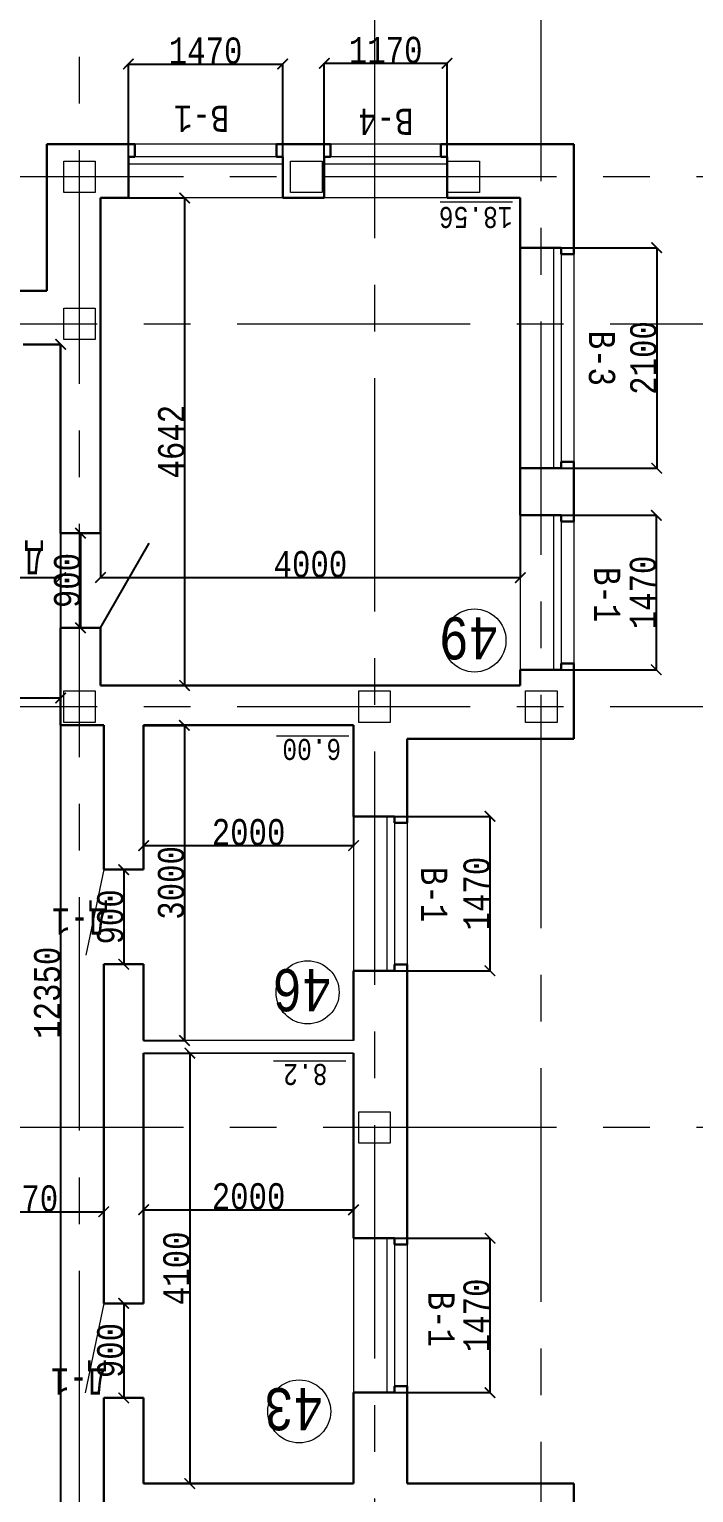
# Model space of a CAD drawing. Header units: millimetres. Extents: x -689206 to 4969298, y -1019800 to 703299.
# Drawn here: x -81003 to -74672, y -580746 to -566811 of the extents above; entities that cross this region are included whole.
import ezdxf

# ---------------------------------------------------------------- set-up
doc = ezdxf.new("R2010")
doc.units = ezdxf.units.MM
doc.linetypes.add('осеваяX2', pattern=[101.6, 63.5, -12.7, 12.7, -12.7])
for name, color, linetype, lineweight in [('несущие', 7, 'Continuous', 30), ('ОКНА', 250, 'Continuous', 20), ('ПЕРЕГОРОДКИ', 252, 'Continuous', 9), ('РАЗМЕРЫ', 7, 'Continuous', 9), ('стены', 7, 'Continuous', 20)]:
    doc.layers.add(name, color=color, linetype=linetype, lineweight=lineweight)
doc.layers.add('четотам', color=7, linetype='Continuous')
doc.styles.add('Аннотативный', font='isocteur.ttf', dxfattribs={"width": 0.7, "height": 250})
doc.dimstyles.new('Аннотативный', dxfattribs={"dimscale": 0, "dimtxt": 250, "dimasz": 100, "dimexe": 1.25, "dimexo": 0.625, "dimtad": 1, "dimdec": 0, "dimtxsty": 'Аннотативный', "dimblk": 'ARCHTICK', "dimcen": 2.5, "dimadec": 0, "dimazin": 0, "dimtfac": 1, "dimtdec": 0, "dimtmove": 0, "dimatfit": 3, "dimfxl": 1, "dimarcsym": 0})

# ---------------------------------------------------------------- blocks, each defined once
blk = doc.blocks.new('_ArchTick')
at = {"color": 0, "linetype": 'ByBlock', "const_width": 0.15}
blk.add_lwpolyline([(-0.5, -0.5), (0.5, 0.5)], dxfattribs=at)
blk = doc.blocks.new('*D3364')
at = {"layer": 'Defpoints', "color": 0, "lineweight": 0, "transparency": 16777216}
for p in [(-79913, -573439), (-79913, -576439), (-79524, -576439)]:
    blk.add_point(p, dxfattribs=at)
at = {"layer": 'стены', "color": 0, "lineweight": -2, "transparency": 16777216}
for p, q in [((-79913, -573439), (-79523, -573439)), ((-79524, -573439), (-79524, -576439)), ((-79913, -576439), (-79523, -576439))]:
    blk.add_line(p, q, dxfattribs=at)
at = {"layer": 'стены', "color": 0, "lineweight": -2, "transparency": 16777216, "xscale": 100, "yscale": 100, "zscale": 100}
for p, rotation in [((-79524, -573439), 90), ((-79524, -576439), 270)]:
    blk.add_blockref('_ArchTick', p, dxfattribs=dict(at, rotation=rotation))
at = {"layer": 'стены', "color": 0, "lineweight": 5, "transparency": 16777216, "insert": (-79650, -574939), "char_height": 250, "attachment_point": 5, "rotation": 90, "style": 'Аннотативный'}
blk.add_mtext('3000', dxfattribs=at)
blk = doc.blocks.new('*D3356')
at = {"layer": 'Defpoints', "color": 0, "lineweight": 0, "transparency": 16777216}
for p in [(-79913, -576559), (-79913, -580659), (-79473, -580659)]:
    blk.add_point(p, dxfattribs=at)
at = {"layer": 'стены', "color": 0, "lineweight": -2, "transparency": 16777216}
for p, q in [((-79913, -576559), (-79472, -576559)), ((-79473, -576559), (-79473, -580659)), ((-79913, -580659), (-79472, -580659))]:
    blk.add_line(p, q, dxfattribs=at)
at = {"layer": 'стены', "color": 0, "lineweight": -2, "transparency": 16777216, "xscale": 100, "yscale": 100, "zscale": 100}
for p, rotation in [((-79473, -576559), 90), ((-79473, -580659), 270)]:
    blk.add_blockref('_ArchTick', p, dxfattribs=dict(at, rotation=rotation))
at = {"layer": 'стены', "color": 0, "lineweight": 5, "transparency": 16777216, "insert": (-79599, -578609), "char_height": 250, "attachment_point": 5, "rotation": 90, "style": 'Аннотативный'}
blk.add_mtext('4100', dxfattribs=at)
blk = doc.blocks.new('*D3357')
at = {"layer": 'Defpoints', "color": 0, "lineweight": 0, "transparency": 16777216}
for p in [(-79913, -576559), (-77913, -576559), (-77913, -578051)]:
    blk.add_point(p, dxfattribs=at)
at = {"layer": 'стены', "color": 0, "lineweight": -2, "transparency": 16777216}
for p, q in [((-79913, -576559), (-79913, -578052)), ((-77913, -576559), (-77913, -578052)), ((-79913, -578051), (-77913, -578051))]:
    blk.add_line(p, q, dxfattribs=at)
at = {"layer": 'стены', "color": 0, "lineweight": -2, "transparency": 16777216, "xscale": 100, "yscale": 100, "zscale": 100, "rotation": 180}
blk.add_blockref('_ArchTick', (-79913, -578051), dxfattribs=at)
at = {"layer": 'стены', "color": 0, "lineweight": -2, "transparency": 16777216, "xscale": 100, "yscale": 100, "zscale": 100}
blk.add_blockref('_ArchTick', (-77913, -578051), dxfattribs=at)
at = {"layer": 'стены', "color": 0, "lineweight": 5, "transparency": 16777216, "insert": (-78913, -577925), "char_height": 250, "attachment_point": 5, "style": 'Аннотативный'}
blk.add_mtext('2000', dxfattribs=at)
blk = doc.blocks.new('*D3358')
at = {"layer": 'Defpoints', "color": 0, "lineweight": 0, "transparency": 16777216}
for p in [(-81863, -576699), (-80293, -576699), (-80293, -578070)]:
    blk.add_point(p, dxfattribs=at)
at = {"layer": 'стены', "color": 0, "lineweight": -2, "transparency": 16777216}
for p, q in [((-81863, -576699), (-81863, -578072)), ((-80293, -576699), (-80293, -578072)), ((-81863, -578070), (-80293, -578070))]:
    blk.add_line(p, q, dxfattribs=at)
at = {"layer": 'стены', "color": 0, "lineweight": -2, "transparency": 16777216, "xscale": 100, "yscale": 100, "zscale": 100, "rotation": 180}
blk.add_blockref('_ArchTick', (-81863, -578070), dxfattribs=at)
at = {"layer": 'стены', "color": 0, "lineweight": -2, "transparency": 16777216, "xscale": 100, "yscale": 100, "zscale": 100}
blk.add_blockref('_ArchTick', (-80293, -578070), dxfattribs=at)
at = {"layer": 'стены', "color": 0, "lineweight": 5, "transparency": 16777216, "insert": (-81078, -577945), "char_height": 250, "attachment_point": 5, "style": 'Аннотативный'}
blk.add_mtext('1570', dxfattribs=at)
blk = doc.blocks.new('*D3359')
at = {"layer": 'Defpoints', "color": 0, "lineweight": 0, "transparency": 16777216}
for p in [(-83613, -571535), (-80704, -571535), (-80704, -572032)]:
    blk.add_point(p, dxfattribs=at)
at = {"layer": 'стены', "color": 0, "lineweight": -2, "transparency": 16777216}
for p, q in [((-83613, -571536), (-83613, -572033)), ((-80704, -571536), (-80704, -572033)), ((-83613, -572032), (-80704, -572032))]:
    blk.add_line(p, q, dxfattribs=at)
at = {"layer": 'стены', "color": 0, "lineweight": -2, "transparency": 16777216, "xscale": 100, "yscale": 100, "zscale": 100, "rotation": 180}
blk.add_blockref('_ArchTick', (-83613, -572032), dxfattribs=at)
at = {"layer": 'стены', "color": 0, "lineweight": -2, "transparency": 16777216, "xscale": 100, "yscale": 100, "zscale": 100}
blk.add_blockref('_ArchTick', (-80704, -572032), dxfattribs=at)
at = {"layer": 'стены', "color": 0, "lineweight": 5, "transparency": 16777216, "insert": (-82159, -571906), "char_height": 250, "attachment_point": 5, "style": 'Аннотативный'}
blk.add_mtext('2910', dxfattribs=at)
blk = doc.blocks.new('*D3361')
at = {"layer": 'Defpoints', "color": 0, "lineweight": 0, "transparency": 16777216}
for p in [(-80514, -571610), (-80514, -572510), (-80514, -572510)]:
    blk.add_point(p, dxfattribs=at)
at = {"layer": 'стены', "color": 0, "lineweight": -2, "transparency": 16777216}
for p, q in [((-80515, -571610), (-80515, -571610)), ((-80514, -571610), (-80514, -572510)), ((-80515, -572510), (-80515, -572510))]:
    blk.add_line(p, q, dxfattribs=at)
at = {"layer": 'стены', "color": 0, "lineweight": -2, "transparency": 16777216, "xscale": 100, "yscale": 100, "zscale": 100}
for p, rotation in [((-80514, -571610), 90), ((-80514, -572510), 270)]:
    blk.add_blockref('_ArchTick', p, dxfattribs=dict(at, rotation=rotation))
at = {"layer": 'стены', "color": 0, "lineweight": 5, "transparency": 16777216, "insert": (-80640, -572060), "char_height": 250, "attachment_point": 5, "rotation": 90, "style": 'Аннотативный'}
blk.add_mtext('900', dxfattribs=at)
blk = doc.blocks.new('*D3362')
at = {"layer": 'Defpoints', "color": 0, "lineweight": 0, "transparency": 16777216}
for p in [(-80704, -572799), (-86733, -572929), (-80704, -573178)]:
    blk.add_point(p, dxfattribs=at)
at = {"layer": 'стены', "color": 0, "lineweight": -2, "transparency": 16777216}
for p, q in [((-80704, -572799), (-80704, -573179)), ((-86733, -572929), (-86733, -573179)), ((-86733, -573178), (-80704, -573178))]:
    blk.add_line(p, q, dxfattribs=at)
at = {"layer": 'стены', "color": 0, "lineweight": -2, "transparency": 16777216, "xscale": 100, "yscale": 100, "zscale": 100, "rotation": 180}
blk.add_blockref('_ArchTick', (-86733, -573178), dxfattribs=at)
at = {"layer": 'стены', "color": 0, "lineweight": -2, "transparency": 16777216, "xscale": 100, "yscale": 100, "zscale": 100}
blk.add_blockref('_ArchTick', (-80704, -573178), dxfattribs=at)
at = {"layer": 'стены', "color": 0, "lineweight": 5, "transparency": 16777216, "insert": (-83719, -573052), "char_height": 250, "attachment_point": 5, "style": 'Аннотативный'}
blk.add_mtext('6030', dxfattribs=at)
blk = doc.blocks.new('*D3355')
at = {"layer": 'Defpoints', "color": 0, "lineweight": 0, "transparency": 16777216}
for p in [(-80883, -569811), (-80883, -582159), (-80704, -582159)]:
    blk.add_point(p, dxfattribs=at)
at = {"layer": 'РАЗМЕРЫ', "color": 0, "lineweight": -2, "transparency": 16777216}
for p, q in [((-80882, -569811), (-80703, -569811)), ((-80704, -569811), (-80704, -582159)), ((-80882, -582159), (-80703, -582159))]:
    blk.add_line(p, q, dxfattribs=at)
at = {"layer": 'РАЗМЕРЫ', "color": 0, "lineweight": -2, "transparency": 16777216, "xscale": 100, "yscale": 100, "zscale": 100}
for p, rotation in [((-80704, -569811), 90), ((-80704, -582159), 270)]:
    blk.add_blockref('_ArchTick', p, dxfattribs=dict(at, rotation=rotation))
at = {"layer": 'РАЗМЕРЫ', "color": 0, "lineweight": 5, "transparency": 16777216, "insert": (-80830, -575985), "char_height": 250, "attachment_point": 5, "rotation": 90, "style": 'Аннотативный'}
blk.add_mtext('12350', dxfattribs=at)
blk = doc.blocks.new('*D3419')
at = {"layer": 'Defpoints', "color": 0, "linetype": 'ByBlock', "lineweight": 0, "transparency": 16777216}
for p in [(-78588, -567142), (-80058, -568417), (-78588, -568417)]:
    blk.add_point(p, dxfattribs=at)
at = {"layer": 'РАЗМЕРЫ', "color": 0, "linetype": 'ByBlock', "lineweight": -2, "transparency": 16777216}
for p, q in [((-80058, -568416), (-80058, -567141)), ((-80058, -567142), (-78588, -567142)), ((-78588, -568416), (-78588, -567141))]:
    blk.add_line(p, q, dxfattribs=at)
at = {"layer": 'РАЗМЕРЫ', "color": 0, "linetype": 'ByBlock', "lineweight": -2, "transparency": 16777216, "xscale": 100, "yscale": 100, "zscale": 100, "rotation": 180}
blk.add_blockref('_ArchTick', (-80058, -567142), dxfattribs=at)
at = {"layer": 'РАЗМЕРЫ', "color": 0, "linetype": 'ByBlock', "lineweight": -2, "transparency": 16777216, "xscale": 100, "yscale": 100, "zscale": 100}
blk.add_blockref('_ArchTick', (-78588, -567142), dxfattribs=at)
at = {"layer": 'РАЗМЕРЫ', "color": 0, "linetype": 'ByBlock', "lineweight": 5, "transparency": 16777216, "insert": (-79323, -567016), "char_height": 250, "attachment_point": 5, "style": 'Аннотативный'}
blk.add_mtext('1470', dxfattribs=at)
blk = doc.blocks.new('*D3420')
at = {"layer": 'Defpoints', "color": 0, "linetype": 'ByBlock', "lineweight": 0, "transparency": 16777216}
for p in [(-77022, -567135), (-78192, -568417), (-77022, -568417)]:
    blk.add_point(p, dxfattribs=at)
at = {"layer": 'РАЗМЕРЫ', "color": 0, "linetype": 'ByBlock', "lineweight": -2, "transparency": 16777216}
for p, q in [((-78192, -568416), (-78192, -567134)), ((-78192, -567135), (-77022, -567135)), ((-77022, -568416), (-77022, -567134))]:
    blk.add_line(p, q, dxfattribs=at)
at = {"layer": 'РАЗМЕРЫ', "color": 0, "linetype": 'ByBlock', "lineweight": -2, "transparency": 16777216, "xscale": 100, "yscale": 100, "zscale": 100, "rotation": 180}
blk.add_blockref('_ArchTick', (-78192, -567135), dxfattribs=at)
at = {"layer": 'РАЗМЕРЫ', "color": 0, "linetype": 'ByBlock', "lineweight": -2, "transparency": 16777216, "xscale": 100, "yscale": 100, "zscale": 100}
blk.add_blockref('_ArchTick', (-77022, -567135), dxfattribs=at)
at = {"layer": 'РАЗМЕРЫ', "color": 0, "linetype": 'ByBlock', "lineweight": 5, "transparency": 16777216, "insert": (-77607, -567010), "char_height": 250, "attachment_point": 5, "style": 'Аннотативный'}
blk.add_mtext('1170', dxfattribs=at)
blk = doc.blocks.new('*D3421')
at = {"layer": 'Defpoints', "color": 0, "linetype": 'ByBlock', "lineweight": 0, "transparency": 16777216}
for p in [(-76324, -568891), (-76324, -570991), (-75024, -570991)]:
    blk.add_point(p, dxfattribs=at)
at = {"layer": 'РАЗМЕРЫ', "color": 0, "linetype": 'ByBlock', "lineweight": -2, "transparency": 16777216}
for p, q in [((-76323, -568891), (-75023, -568891)), ((-75024, -568891), (-75024, -570991)), ((-76323, -570991), (-75023, -570991))]:
    blk.add_line(p, q, dxfattribs=at)
at = {"layer": 'РАЗМЕРЫ', "color": 0, "linetype": 'ByBlock', "lineweight": -2, "transparency": 16777216, "xscale": 100, "yscale": 100, "zscale": 100}
for p, rotation in [((-75024, -568891), 90), ((-75024, -570991), 270)]:
    blk.add_blockref('_ArchTick', p, dxfattribs=dict(at, rotation=rotation))
at = {"layer": 'РАЗМЕРЫ', "color": 0, "linetype": 'ByBlock', "lineweight": 5, "transparency": 16777216, "insert": (-75150, -569941), "char_height": 250, "attachment_point": 5, "rotation": 90, "style": 'Аннотативный'}
blk.add_mtext('2100', dxfattribs=at)
blk = doc.blocks.new('*D3422')
at = {"layer": 'Defpoints', "color": 0, "linetype": 'ByBlock', "lineweight": 0, "transparency": 16777216}
for p in [(-76324, -571439), (-76324, -572909), (-75029, -572909)]:
    blk.add_point(p, dxfattribs=at)
at = {"layer": 'РАЗМЕРЫ', "color": 0, "linetype": 'ByBlock', "lineweight": -2, "transparency": 16777216}
for p, q in [((-76323, -571439), (-75027, -571439)), ((-75029, -571439), (-75029, -572909)), ((-76323, -572909), (-75027, -572909))]:
    blk.add_line(p, q, dxfattribs=at)
at = {"layer": 'РАЗМЕРЫ', "color": 0, "linetype": 'ByBlock', "lineweight": -2, "transparency": 16777216, "xscale": 100, "yscale": 100, "zscale": 100}
for p, rotation in [((-75029, -571439), 90), ((-75029, -572909), 270)]:
    blk.add_blockref('_ArchTick', p, dxfattribs=dict(at, rotation=rotation))
at = {"layer": 'РАЗМЕРЫ', "color": 0, "linetype": 'ByBlock', "lineweight": 5, "transparency": 16777216, "insert": (-75154, -572174), "char_height": 250, "attachment_point": 5, "rotation": 90, "style": 'Аннотативный'}
blk.add_mtext('1470', dxfattribs=at)
blk = doc.blocks.new('*D3425')
at = {"layer": 'Defpoints', "color": 0, "linetype": 'ByBlock', "lineweight": 0, "transparency": 16777216}
for p in [(-80324, -568417), (-80324, -573059), (-79523, -573059)]:
    blk.add_point(p, dxfattribs=at)
at = {"layer": 'РАЗМЕРЫ', "color": 0, "linetype": 'ByBlock', "lineweight": -2, "transparency": 16777216}
for p, q in [((-80323, -568417), (-79522, -568417)), ((-79523, -568417), (-79523, -573059)), ((-80323, -573059), (-79522, -573059))]:
    blk.add_line(p, q, dxfattribs=at)
at = {"layer": 'РАЗМЕРЫ', "color": 0, "linetype": 'ByBlock', "lineweight": -2, "transparency": 16777216, "xscale": 100, "yscale": 100, "zscale": 100}
for p, rotation in [((-79523, -568417), 90), ((-79523, -573059), 270)]:
    blk.add_blockref('_ArchTick', p, dxfattribs=dict(at, rotation=rotation))
at = {"layer": 'РАЗМЕРЫ', "color": 0, "linetype": 'ByBlock', "lineweight": 5, "transparency": 16777216, "insert": (-79648, -570738), "char_height": 250, "attachment_point": 5, "rotation": 90, "style": 'Аннотативный'}
blk.add_mtext('4642', dxfattribs=at)
blk = doc.blocks.new('*D3426')
at = {"layer": 'Defpoints', "color": 0, "linetype": 'ByBlock', "lineweight": 0, "transparency": 16777216}
for p in [(-80324, -568417), (-76324, -568417), (-76324, -572032)]:
    blk.add_point(p, dxfattribs=at)
at = {"layer": 'РАЗМЕРЫ', "color": 0, "linetype": 'ByBlock', "lineweight": -2, "transparency": 16777216}
for p, q in [((-80324, -568417), (-80324, -572033)), ((-76324, -568417), (-76324, -572033)), ((-80324, -572032), (-76324, -572032))]:
    blk.add_line(p, q, dxfattribs=at)
at = {"layer": 'РАЗМЕРЫ', "color": 0, "linetype": 'ByBlock', "lineweight": -2, "transparency": 16777216, "xscale": 100, "yscale": 100, "zscale": 100, "rotation": 180}
blk.add_blockref('_ArchTick', (-80324, -572032), dxfattribs=at)
at = {"layer": 'РАЗМЕРЫ', "color": 0, "linetype": 'ByBlock', "lineweight": -2, "transparency": 16777216, "xscale": 100, "yscale": 100, "zscale": 100}
blk.add_blockref('_ArchTick', (-76324, -572032), dxfattribs=at)
at = {"layer": 'РАЗМЕРЫ', "color": 0, "linetype": 'ByBlock', "lineweight": 13, "transparency": 16777216, "insert": (-78324, -571906), "char_height": 250, "attachment_point": 5, "style": 'Аннотативный'}
blk.add_mtext('4000', dxfattribs=at)
blk = doc.blocks.new('*D3427')
at = {"layer": 'Defpoints', "color": 0, "linetype": 'ByBlock', "lineweight": 0, "transparency": 16777216}
for p in [(-77913, -574306), (-77913, -575776), (-76613, -575776)]:
    blk.add_point(p, dxfattribs=at)
at = {"layer": 'РАЗМЕРЫ', "color": 0, "linetype": 'ByBlock', "lineweight": -2, "transparency": 16777216}
for p, q in [((-77913, -574306), (-76612, -574306)), ((-76613, -574306), (-76613, -575776)), ((-77913, -575776), (-76612, -575776))]:
    blk.add_line(p, q, dxfattribs=at)
at = {"layer": 'РАЗМЕРЫ', "color": 0, "linetype": 'ByBlock', "lineweight": -2, "transparency": 16777216, "xscale": 100, "yscale": 100, "zscale": 100}
for p, rotation in [((-76613, -574306), 90), ((-76613, -575776), 270)]:
    blk.add_blockref('_ArchTick', p, dxfattribs=dict(at, rotation=rotation))
at = {"layer": 'РАЗМЕРЫ', "color": 0, "linetype": 'ByBlock', "lineweight": 5, "transparency": 16777216, "insert": (-76739, -575041), "char_height": 250, "attachment_point": 5, "rotation": 90, "style": 'Аннотативный'}
blk.add_mtext('1470', dxfattribs=at)
blk = doc.blocks.new('*D3428')
at = {"layer": 'Defpoints', "color": 0, "linetype": 'ByBlock', "lineweight": 0, "transparency": 16777216}
for p in [(-79913, -573439), (-77913, -573439), (-77913, -574584)]:
    blk.add_point(p, dxfattribs=at)
at = {"layer": 'РАЗМЕРЫ', "color": 0, "linetype": 'ByBlock', "lineweight": -2, "transparency": 16777216}
for p, q in [((-79913, -573439), (-79913, -574585)), ((-77913, -573439), (-77913, -574585)), ((-79913, -574584), (-77913, -574584))]:
    blk.add_line(p, q, dxfattribs=at)
at = {"layer": 'РАЗМЕРЫ', "color": 0, "linetype": 'ByBlock', "lineweight": -2, "transparency": 16777216, "xscale": 100, "yscale": 100, "zscale": 100, "rotation": 180}
blk.add_blockref('_ArchTick', (-79913, -574584), dxfattribs=at)
at = {"layer": 'РАЗМЕРЫ', "color": 0, "linetype": 'ByBlock', "lineweight": -2, "transparency": 16777216, "xscale": 100, "yscale": 100, "zscale": 100}
blk.add_blockref('_ArchTick', (-77913, -574584), dxfattribs=at)
at = {"layer": 'РАЗМЕРЫ', "color": 0, "linetype": 'ByBlock', "lineweight": 5, "transparency": 16777216, "insert": (-78913, -574458), "char_height": 250, "attachment_point": 5, "style": 'Аннотативный'}
blk.add_mtext('2000', dxfattribs=at)
blk = doc.blocks.new('*D3429')
at = {"layer": 'Defpoints', "color": 0, "linetype": 'ByBlock', "lineweight": 0, "transparency": 16777216}
for p in [(-77913, -578322), (-77913, -579792), (-76613, -579792)]:
    blk.add_point(p, dxfattribs=at)
at = {"layer": 'РАЗМЕРЫ', "color": 0, "linetype": 'ByBlock', "lineweight": -2, "transparency": 16777216}
for p, q in [((-77913, -578322), (-76612, -578322)), ((-76613, -578322), (-76613, -579792)), ((-77913, -579792), (-76612, -579792))]:
    blk.add_line(p, q, dxfattribs=at)
at = {"layer": 'РАЗМЕРЫ', "color": 0, "linetype": 'ByBlock', "lineweight": -2, "transparency": 16777216, "xscale": 100, "yscale": 100, "zscale": 100}
for p, rotation in [((-76613, -578322), 90), ((-76613, -579792), 270)]:
    blk.add_blockref('_ArchTick', p, dxfattribs=dict(at, rotation=rotation))
at = {"layer": 'РАЗМЕРЫ', "color": 0, "linetype": 'ByBlock', "lineweight": 5, "transparency": 16777216, "insert": (-76739, -579057), "char_height": 250, "attachment_point": 5, "rotation": 90, "style": 'Аннотативный'}
blk.add_mtext('1470', dxfattribs=at)
blk = doc.blocks.new('*D3456')
at = {"layer": 'Defpoints', "color": 0, "linetype": 'ByBlock', "lineweight": 0, "transparency": 16777216}
for p in [(-80103, -578942), (-80103, -579842), (-80103, -579842)]:
    blk.add_point(p, dxfattribs=at)
at = {"layer": 'ПЕРЕГОРОДКИ', "color": 0, "linetype": 'ByBlock', "lineweight": -2, "transparency": 16777216}
for p, q in [((-80104, -578942), (-80105, -578942)), ((-80103, -578942), (-80103, -579842)), ((-80104, -579842), (-80105, -579842))]:
    blk.add_line(p, q, dxfattribs=at)
at = {"layer": 'ПЕРЕГОРОДКИ', "color": 0, "linetype": 'ByBlock', "lineweight": -2, "transparency": 16777216, "xscale": 100, "yscale": 100, "zscale": 100}
for p, rotation in [((-80103, -578942), 90), ((-80103, -579842), 270)]:
    blk.add_blockref('_ArchTick', p, dxfattribs=dict(at, rotation=rotation))
at = {"layer": 'ПЕРЕГОРОДКИ', "color": 0, "linetype": 'ByBlock', "lineweight": 5, "transparency": 16777216, "insert": (-80229, -579392), "char_height": 250, "attachment_point": 5, "rotation": 90, "style": 'Аннотативный'}
blk.add_mtext('900', dxfattribs=at)
blk = doc.blocks.new('*D3457')
at = {"layer": 'Defpoints', "color": 0, "linetype": 'ByBlock', "lineweight": 0, "transparency": 16777216}
for p in [(-80103, -574813), (-80103, -575713), (-80103, -575713)]:
    blk.add_point(p, dxfattribs=at)
at = {"layer": 'ПЕРЕГОРОДКИ', "color": 0, "linetype": 'ByBlock', "lineweight": -2, "transparency": 16777216}
for p, q in [((-80104, -574813), (-80105, -574813)), ((-80103, -574813), (-80103, -575713)), ((-80104, -575713), (-80105, -575713))]:
    blk.add_line(p, q, dxfattribs=at)
at = {"layer": 'ПЕРЕГОРОДКИ', "color": 0, "linetype": 'ByBlock', "lineweight": -2, "transparency": 16777216, "xscale": 100, "yscale": 100, "zscale": 100}
for p, rotation in [((-80103, -574813), 90), ((-80103, -575713), 270)]:
    blk.add_blockref('_ArchTick', p, dxfattribs=dict(at, rotation=rotation))
at = {"layer": 'ПЕРЕГОРОДКИ', "color": 0, "linetype": 'ByBlock', "lineweight": 5, "transparency": 16777216, "insert": (-80229, -575263), "char_height": 250, "attachment_point": 5, "rotation": 90, "style": 'Аннотативный'}
blk.add_mtext('900', dxfattribs=at)

msp = doc.modelspace()

# ---------------------------------------------------------------- linework, layer by layer
at = {"layer": 'несущие', "color": 0}
for p, q in [((-79997.9, -567906.6), (-80834.1, -567906.6)), ((-80057.9, -568416.6), (-80324.1, -568416.6)), ((-76324.1, -570991.2), (-75934.1, -570991.2)), ((-75934.1, -570991.2), (-75934.1, -570931.2)), ((-75934.1, -570931.2), (-75814.1, -570931.2))]:
    msp.add_line(p, q, dxfattribs=at)
at = {"layer": 'несущие', "lineweight": 30}
for p, q in [((-78132.3, -567906.6), (-78647.9, -567906.6)), ((-76324.1, -567906.6), (-77082.3, -567906.6)), ((-76324.1, -567906.6), (-75814.1, -567906.6)), ((-78587.9, -568416.6), (-78587.9, -568026.6)), ((-77022.3, -568416.6), (-77022.3, -568026.6)), ((-78192.3, -568416.6), (-78587.9, -568416.6)), ((-76324.1, -568416.6), (-77022.3, -568416.6)), ((-75934.1, -568891.2), (-76324.1, -568891.2)), ((-75934.1, -568891.2), (-75934.1, -568951.2)), ((-75934.1, -568951.2), (-75814.1, -568951.2))]:
    msp.add_line(p, q, dxfattribs=at)
at = {"layer": 'ОКНА', "color": 0, "lineweight": 13}
for p, q in [((-78647.9, -567906.6), (-79997.9, -567906.6)), ((-78587.9, -568416.6), (-80057.9, -568416.6))]:
    msp.add_line(p, q, dxfattribs=at)
at = {"layer": 'ОКНА', "lineweight": 13}
for p, q in [((-77082.3, -567906.6), (-78132.3, -567906.6)), ((-78587.9, -568096.6), (-80057.9, -568096.6)), ((-78647.9, -568026.6), (-79997.9, -568026.6)), ((-77022.3, -568096.6), (-78192.3, -568096.6)), ((-77082.3, -568026.6), (-78132.3, -568026.6)), ((-77022.3, -568416.6), (-78192.3, -568416.6)), ((-76004.1, -570991.2), (-76004.1, -568891.2)), ((-75934.1, -568951.2), (-75934.1, -570931.2)), ((-76004.1, -572908.8), (-76004.1, -571438.8)), ((-75934.1, -571498.8), (-75934.1, -572848.8)), ((-77593.4, -575775.7), (-77593.4, -574305.7)), ((-77523.4, -574365.7), (-77523.4, -575715.7)), ((-77593.4, -579791.7), (-77593.4, -578321.7)), ((-77523.4, -578381.7), (-77523.4, -579731.7))]:
    msp.add_line(p, q, dxfattribs=at)
at = {"layer": 'ОКНА', "lineweight": 25}
msp.add_line((-76324.1, -570991.2), (-76324.1, -568891.2), dxfattribs=at)
at = {"layer": 'ПЕРЕГОРОДКИ', "color": 18, "linetype": 'ByBlock', "lineweight": 30, "true_color": 0x000000}
for p, q in [((-80293.4, -574812.5), (-80293.4, -574533.9)), ((-80293.4, -574812.5), (-79913.4, -574812.5)), ((-79913.4, -575712.5), (-80293.4, -575712.5))]:
    msp.add_line(p, q, dxfattribs=at)
at = {"layer": 'ПЕРЕГОРОДКИ', "color": 18, "linetype": 'ByBlock', "lineweight": 9, "true_color": 0x000000}
for p, q in [((-80293.4, -574812.5), (-80464.4, -575628)), ((-80293.4, -578942.4), (-80470.1, -579795.8))]:
    msp.add_line(p, q, dxfattribs=at)
at = {"layer": 'РАЗМЕРЫ', "linetype": 'осеваяX2', "lineweight": 5, "ltscale": 35}
for p, q in [((-80524.1, -598634), (-80524.1, -548796.3)), ((-77713.4, -548796.3), (-77713.4, -598634)), ((-76124.1, -586038.7), (-76124.1, -548796.3)), ((-132363.4, -569615.9), (-65310.7, -569615.9)), ((-132363.4, -573260.7), (-65310.7, -573260.7))]:
    msp.add_line(p, q, dxfattribs=at)
at = {"layer": 'РАЗМЕРЫ', "lineweight": 30}
for p, q in [((-79997.9, -568026.6), (-79997.9, -567906.6)), ((-78647.9, -568026.6), (-78647.9, -567906.6)), ((-78132.3, -568026.6), (-78132.3, -567906.6)), ((-77082.3, -568026.6), (-77082.3, -567906.6)), ((-80057.9, -568026.6), (-79997.9, -568026.6)), ((-78587.9, -568026.6), (-78647.9, -568026.6)), ((-78192.3, -568026.6), (-78132.3, -568026.6)), ((-77022.3, -568026.6), (-77082.3, -568026.6)), ((-75934.1, -571438.8), (-76324.1, -571438.8)), ((-75934.1, -571438.8), (-75934.1, -571498.8)), ((-75934.1, -571498.8), (-75814.1, -571498.8)), ((-75934.1, -572908.8), (-75934.1, -572848.8)), ((-75934.1, -572848.8), (-75814.1, -572848.8)), ((-75934.1, -572908.8), (-76324.1, -572908.8)), ((-77523.4, -574305.7), (-77913.4, -574305.7)), ((-77523.4, -574305.7), (-77523.4, -574365.7)), ((-77523.4, -574365.7), (-77403.4, -574365.7))]:
    msp.add_line(p, q, dxfattribs=at)
at = {"layer": 'РАЗМЕРЫ'}
for p, q in [((-76399.9, -568457.8), (-77089.2, -568457.8)), ((-77985.3, -576636.1), (-78674.5, -576636.1))]:
    msp.add_line(p, q, dxfattribs=at)
at = {"layer": 'РАЗМЕРЫ', "lineweight": 13}
for p, q in [((-75814.1, -568951.2), (-75814.1, -570931.2)), ((-76324.1, -571438.8), (-76324.1, -572908.8)), ((-75814.1, -571498.8), (-75814.1, -572848.8)), ((-77913.4, -574305.7), (-77913.4, -575775.7)), ((-77403.4, -574365.7), (-77403.4, -575715.7)), ((-77913.4, -578321.7), (-77913.4, -579791.7)), ((-77403.4, -578381.7), (-77403.4, -579731.7))]:
    msp.add_line(p, q, dxfattribs=at)
at = {"layer": 'РАЗМЕРЫ', "color": 18, "true_color": 0x000000}
msp.add_line((-77956.9, -573541.5), (-78646.2, -573541.5), dxfattribs=at)
at = {"layer": 'РАЗМЕРЫ', "color": 0, "lineweight": 30}
for p, q in [((-77523.4, -575775.7), (-77913.4, -575775.7)), ((-77523.4, -575775.7), (-77523.4, -575715.7)), ((-77523.4, -575715.7), (-77403.4, -575715.7)), ((-77523.4, -578321.7), (-77913.4, -578321.7)), ((-77523.4, -578321.7), (-77523.4, -578381.7)), ((-77523.4, -578381.7), (-77403.4, -578381.7)), ((-77523.4, -579791.7), (-77913.4, -579791.7)), ((-77523.4, -579791.7), (-77523.4, -579731.7)), ((-77523.4, -579731.7), (-77403.4, -579731.7))]:
    msp.add_line(p, q, dxfattribs=at)
at = {"layer": 'РАЗМЕРЫ', "color": 18, "linetype": 'ByBlock', "lineweight": 30, "true_color": 0x000000}
for p, q in [((-79913.4, -578942.4), (-80293.4, -578942.4)), ((-80293.4, -579842.4), (-79913.4, -579842.4))]:
    msp.add_line(p, q, dxfattribs=at)
at = {"layer": 'стены', "lineweight": 30}
for p, q in [((-80834.1, -567906.6), (-80834.1, -569301.5)), ((-75814.1, -567906.6), (-75814.1, -568951.2)), ((-78192.3, -568416.6), (-78192.3, -568026.6)), ((-80324.1, -568416.6), (-80324.1, -571610.1)), ((-76324.1, -568416.6), (-76324.1, -568891.2)), ((-81121.9, -569301.5), (-80834.1, -569301.5)), ((-80704.1, -569811.5), (-81061.9, -569811.5)), ((-80704.1, -569811.5), (-80704.1, -571610.1)), ((-76324.1, -570991.2), (-76324.1, -571438.8)), ((-75814.1, -570931.2), (-75814.1, -571498.8)), ((-80324.1, -571610.1), (-80704.1, -571610.1)), ((-80704.1, -572510.1), (-80704.1, -573438.7)), ((-80704.1, -572510.1), (-80324.1, -572510.1)), ((-80324.1, -572510.1), (-80324.1, -573058.7)), ((-75814.1, -572848.8), (-75814.1, -573568.7)), ((-76324.1, -572908.8), (-76324.1, -573058.7)), ((-78626.4, -573058.7), (-80324.1, -573058.7)), ((-76324.1, -573058.7), (-78626.4, -573058.7)), ((-80293.4, -573438.7), (-80704.1, -573438.7)), ((-80293.4, -573438.7), (-80293.4, -574812.5)), ((-78626.4, -573438.7), (-79913.4, -573438.7)), ((-79913.4, -574812.5), (-79913.4, -573438.7)), ((-77913.4, -573438.7), (-78626.4, -573438.7)), ((-78626.4, -573438.7), (-77913.4, -573438.7)), ((-77913.4, -573438.7), (-77913.4, -574305.7)), ((-77913.4, -573438.7), (-77913.4, -574305.7)), ((-77403.4, -573568.7), (-77403.4, -574365.7)), ((-75814.1, -573568.7), (-77403.4, -573568.7)), ((-80293.4, -575712.5), (-80293.4, -578942.4)), ((-79913.4, -576438.7), (-79913.4, -575712.5)), ((-77913.4, -576438.7), (-77913.4, -575775.7)), ((-77403.4, -575715.7), (-77403.4, -578381.7)), ((-77913.4, -578321.7), (-77913.4, -576558.7)), ((-77913.4, -580658.7), (-77913.4, -579791.7)), ((-77403.4, -579731.7), (-77403.4, -580658.7)), ((-80293.4, -579842.4), (-80293.4, -581038.7)), ((-79913.4, -580658.7), (-77913.4, -580658.7)), ((-77913.4, -580658.7), (-78626.4, -580658.7)), ((-76324.1, -580658.7), (-77403.4, -580658.7)), ((-76324.1, -580658.7), (-75814.1, -580658.7)), ((-75814.1, -583085.5), (-75814.1, -580658.7))]:
    msp.add_line(p, q, dxfattribs=at)
at = {"layer": 'стены', "color": 18, "lineweight": 30, "true_color": 0x000000}
for p, q in [((-80057.9, -568416.6), (-80057.9, -568026.6)), ((-79913.4, -576558.7), (-79913.4, -578942.4)), ((-79913.4, -579842.4), (-79913.4, -580658.7))]:
    msp.add_line(p, q, dxfattribs=at)
at = {"layer": 'стены', "linetype": 'осеваяX2', "lineweight": 5, "ltscale": 35}
for p, q in [((-65310.7, -568216.6), (-132363.4, -568216.6)), ((-65310.7, -577268.6), (-132363.4, -577268.6))]:
    msp.add_line(p, q, dxfattribs=at)
at = {"layer": 'стены', "color": 7, "lineweight": 25, "true_color": 0xffffff}
msp.add_line((-80324.1, -572510.1), (-79859.1, -571704.8), dxfattribs=at)
at = {"layer": 'стены', "lineweight": 25}
for p, q in [((-77913.4, -575775.7), (-77913.4, -576438.7)), ((-79913.4, -580658.7), (-78626.4, -580658.7))]:
    msp.add_line(p, q, dxfattribs=at)
at = {"layer": 'стены', "lineweight": 13}
for p, q in [((-77913.4, -576438.7), (-79913.4, -576438.7)), ((-79913.4, -576558.7), (-77913.4, -576558.7)), ((-77913.4, -576558.7), (-79913.4, -576558.7))]:
    msp.add_line(p, q, dxfattribs=at)
at = {"layer": 'стены', "color": 7, "lineweight": 30, "true_color": 0xffffff}
for p, q in [((-79913.4, -576558.7), (-79913.4, -578942.4)), ((-79913.4, -579842.4), (-79913.4, -580658.7))]:
    msp.add_line(p, q, dxfattribs=at)
at = {"layer": 'стены', "lineweight": 20}
for points in [[(-80374.1, -568366.6), (-80674.1, -568366.6), (-80674.1, -568066.6), (-80374.1, -568066.6)], [(-78213.4, -568366.6), (-78513.4, -568366.6), (-78513.4, -568066.6), (-78213.4, -568066.6)], [(-76713.4, -568366.6), (-77013.4, -568366.6), (-77013.4, -568066.6), (-76713.4, -568066.6)], [(-80374.1, -569765.9), (-80674.1, -569765.9), (-80674.1, -569465.9), (-80374.1, -569465.9)], [(-80374.1, -573410.7), (-80674.1, -573410.7), (-80674.1, -573110.7), (-80374.1, -573110.7)], [(-77563.4, -573410.7), (-77863.4, -573410.7), (-77863.4, -573110.7), (-77563.4, -573110.7)], [(-75974.1, -573410.7), (-76274.1, -573410.7), (-76274.1, -573110.7), (-75974.1, -573110.7)], [(-77563.4, -577418.6), (-77863.4, -577418.6), (-77863.4, -577118.6), (-77563.4, -577118.6)]]:
    msp.add_lwpolyline(points, close=True, dxfattribs=at)
at = {"layer": 'четотам', "lineweight": 13}
for centre in [(-76760.7, -572631), (-78350.7, -575981), (-78430.7, -579971)]:
    msp.add_circle(centre, 300, dxfattribs=at)

# ---------------------------------------------------------------- texts
at = {"layer": 'РАЗМЕРЫ', "lineweight": 20, "ltscale": 150, "char_height": 250, "width": 922.913, "attachment_point": 1, "style": 'Аннотативный'}
for s, insert, rotation in [('В-1', (-79097.6, -567787.8), 180), ('В-4', (-77341.6, -567816.5), 180), ('В-3', (-75420.7, -569681), 270), ('Д-1', (-80870.7, -572001.5), 180), ('В-1', (-75370.7, -571931), 270), ('В-1', (-77018.9, -574785.8), 270), ('Д-1', (-80260.7, -575431.5), 180), ('В-1', (-76950.7, -578831), 270), ('Д-1', (-80270.7, -579811.5), 180)]:
    msp.add_mtext(s, dxfattribs=dict(at, insert=insert, rotation=rotation))
at = {"layer": 'РАЗМЕРЫ', "char_height": 200, "width": 656.117, "attachment_point": 1, "rotation": 180, "style": 'Аннотативный'}
for s, insert in [('18.56', (-76398.6, -568703.2)), ('8.2', (-78161.9, -576863.1))]:
    msp.add_mtext(s, dxfattribs=dict(at, insert=insert))
at = {"layer": 'РАЗМЕРЫ', "lineweight": 13, "ltscale": 150, "char_height": 401.1, "width": 1460, "attachment_point": 1, "rotation": 180, "style": 'Аннотативный'}
for s, insert in [('49', (-76532.7, -572810.9)), ('46', (-78122.7, -576160.9)), ('43', (-78202.7, -580150.9))]:
    msp.add_mtext(s, dxfattribs=dict(at, insert=insert))
at = {"layer": 'РАЗМЕРЫ', "color": 18, "true_color": 0x000000, "insert": (-78030.5, -573768.5), "char_height": 200, "width": 656.117, "attachment_point": 1, "rotation": 180, "style": 'Аннотативный'}
msp.add_mtext('6.00', dxfattribs=at)

# ---------------------------------------------------------------- dimensions: what is measured, and where the dimension line sits
at = {"layer": 'ПЕРЕГОРОДКИ', "color": 18, "linetype": 'ByBlock', "lineweight": 5, "true_color": 0x000000}
for base, p1, p2, picture, middle in [((-80103.4, -575712.5), (-80103.4, -574812.5), (-80103.4, -575712.5), '*D3457', (-80229, -575262.5)), ((-80103.4, -579842.4), (-80103.4, -578942.4), (-80103.4, -579842.4), '*D3456', (-80229, -579392.4))]:
    dim = msp.add_linear_dim(base=base, p1=p1, p2=p2, angle=270, dimstyle='Аннотативный', dxfattribs=at)
    dim.commit()
    dim.dimension.update_dxf_attribs({"geometry": picture, "text_midpoint": middle})
at = {"layer": 'РАЗМЕРЫ', "color": 18, "linetype": 'ByBlock', "lineweight": 5, "true_color": 0x000000}
for base, p1, p2, angle, picture, middle in [((-78587.9, -567141.9), (-80057.9, -568416.6), (-78587.9, -568416.6), 180, '*D3419', (-79322.9, -567016.3)), ((-77022.3, -567135.5), (-78192.3, -568416.6), (-77022.3, -568416.6), 180, '*D3420', (-77607.3, -567009.9)), ((-79522.8, -573058.7), (-80324.1, -568416.6), (-80324.1, -573058.7), 270, '*D3425', (-79648.4, -570737.7)), ((-75024.1, -570991.2), (-76324.1, -568891.2), (-76324.1, -570991.2), 270, '*D3421', (-75149.7, -569941.2)), ((-75028.6, -572908.8), (-76324.1, -571438.8), (-76324.1, -572908.8), 270, '*D3422', (-75154.2, -572173.8)), ((-77913.4, -574583.7), (-79913.4, -573438.7), (-77913.4, -573438.7), 180, '*D3428', (-78913.4, -574458.1)), ((-76613.4, -575775.7), (-77913.4, -574305.7), (-77913.4, -575775.7), 270, '*D3427', (-76739, -575040.7)), ((-76613.4, -579791.7), (-77913.4, -578321.7), (-77913.4, -579791.7), 270, '*D3429', (-76739, -579056.7))]:
    dim = msp.add_linear_dim(base=base, p1=p1, p2=p2, angle=angle, dimstyle='Аннотативный', dxfattribs=at)
    dim.commit()
    dim.dimension.update_dxf_attribs({"geometry": picture, "text_midpoint": middle})
at = {"layer": 'РАЗМЕРЫ', "color": 18, "linetype": 'ByBlock', "lineweight": 13, "true_color": 0x000000}
dim = msp.add_linear_dim(base=(-76324.1, -572031.6), p1=(-80324.1, -568416.6), p2=(-76324.1, -568416.6), angle=180, dimstyle='Аннотативный', dxfattribs=at)
dim.commit()
dim.dimension.update_dxf_attribs({"geometry": '*D3426', "text_midpoint": (-78324.1, -571906)})
at = {"layer": 'РАЗМЕРЫ', "lineweight": 5}
dim = msp.add_linear_dim(base=(-80704.1, -582158.7), p1=(-80883, -569811.5), p2=(-80883, -582158.7), angle=270, text='12350', dimstyle='Аннотативный', dxfattribs=at)
dim.commit()
dim.dimension.update_dxf_attribs({"geometry": '*D3355', "text_midpoint": (-80829.7, -575985.1)})
at = {"layer": 'стены', "lineweight": 5}
for base, p1, p2, text, picture, middle in [((-80704.1, -572031.6), (-83613.4, -571535), (-80704.1, -571535), '2910', '*D3359', (-82158.7, -571906)), ((-80704.1, -573177.9), (-86733.4, -572928.7), (-80704.1, -572798.7), '6030', '*D3362', (-83718.7, -573052.2))]:
    dim = msp.add_linear_dim(base=base, p1=p1, p2=p2, angle=180, text=text, dimstyle='Аннотативный', dxfattribs=at)
    dim.commit()
    dim.dimension.update_dxf_attribs({"geometry": picture, "text_midpoint": middle})
for base, p1, p2, angle, picture, middle in [((-80514.1, -572510.1), (-80514.1, -571610.1), (-80514.1, -572510.1), 270, '*D3361', (-80639.7, -572060.1)), ((-79524.1, -576438.7), (-79913.4, -573438.7), (-79913.4, -576438.7), 270, '*D3364', (-79649.7, -574938.7)), ((-77913.4, -578051), (-79913.4, -576558.7), (-77913.4, -576558.7), 180, '*D3357', (-78913.4, -577925.4))]:
    dim = msp.add_linear_dim(base=base, p1=p1, p2=p2, angle=angle, dimstyle='Аннотативный', dxfattribs=at)
    dim.commit()
    dim.dimension.update_dxf_attribs({"geometry": picture, "text_midpoint": middle})
for base, p1, p2, angle, picture, middle in [((-79473.4, -580658.7), (-79913.4, -576558.7), (-79913.4, -580658.7), 270, '*D3356', (-79473.4, -578608.7)), ((-80293.4, -578070.3), (-81863.4, -576698.7), (-80293.4, -576698.7), 180, '*D3358', (-81078.4, -578070.3))]:
    dim = msp.add_linear_dim(base=base, p1=p1, p2=p2, angle=angle, dimstyle='Аннотативный', dxfattribs=at)
    dim.commit()
    dim.dimension.update_dxf_attribs({"geometry": picture, "text_midpoint": middle, "dimtype": 160})

doc.saveas('drawing.dxf')
